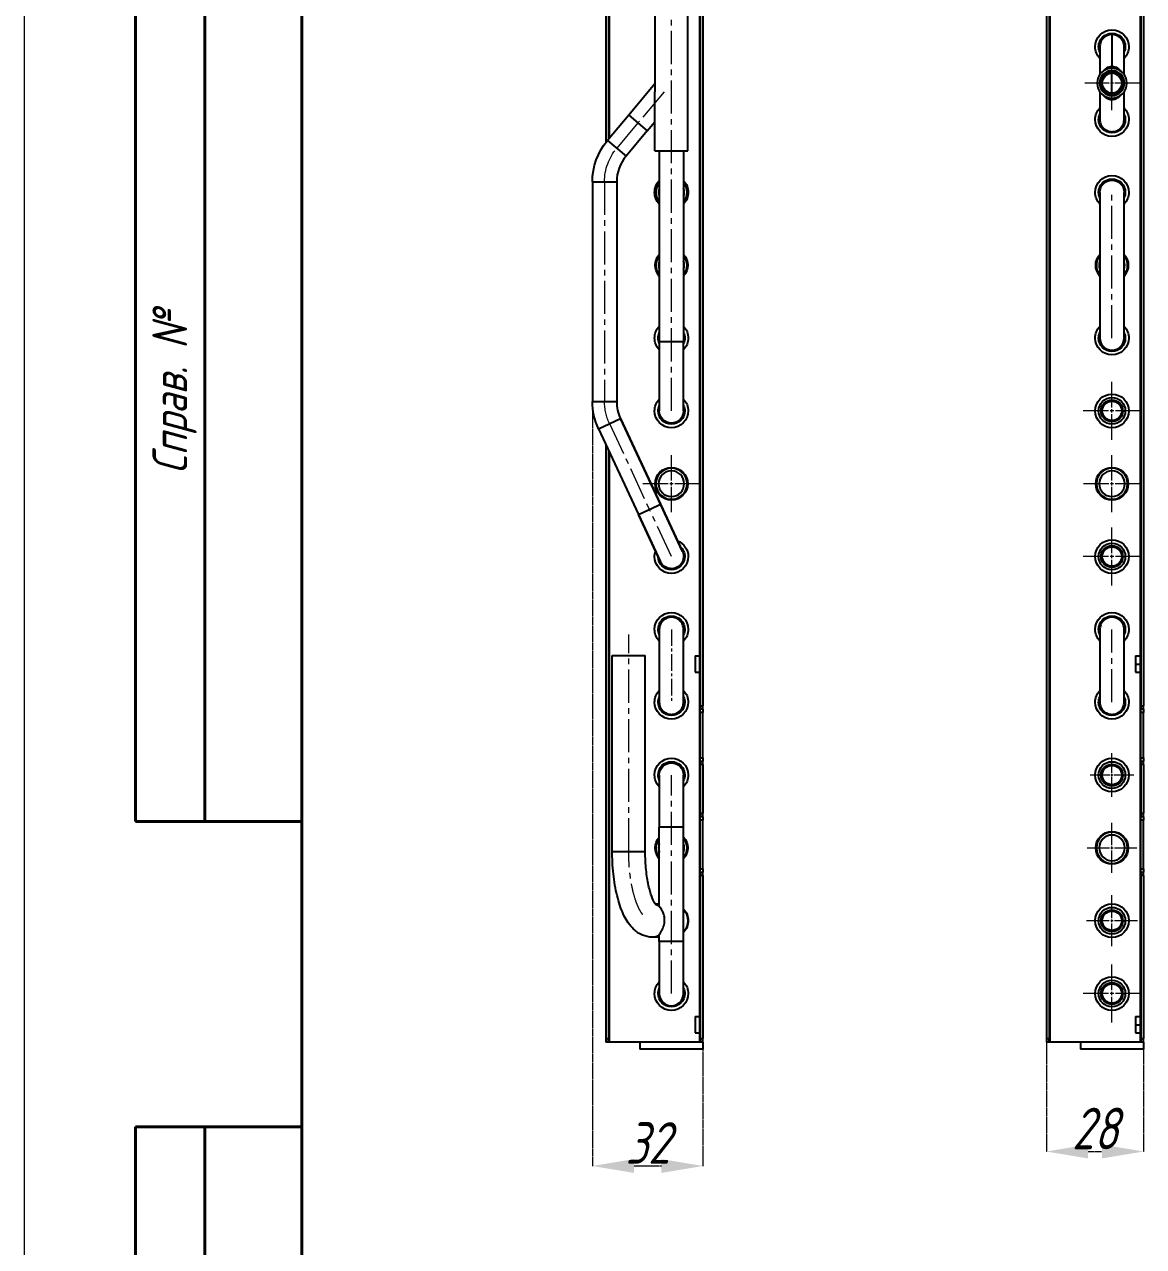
# Model space of a CAD drawing. Header units: millimetres. Extents: x 937859 to 970574, y 987894 to 996517.
# Drawn here: x 964255.2 to 964577.9, y 993075.2 to 993427.5 of the extents above; entities that cross this region are included whole.
import ezdxf

# ---------------------------------------------------------------- set-up
doc = ezdxf.new("R2010")
doc.units = ezdxf.units.MM
doc.header["$LTSCALE"] = 0.5
doc.linetypes.add('CENTER', pattern=[0.6, 0.375, -0.075, 0.075, -0.075])
doc.linetypes.add('CENTER2', pattern=[28.575, 19.05, -3.175, 3.175, -3.175])
doc.layers.add('DIMENSION', color=1, linetype='Continuous')
doc.layers.add('MD_Visible', color=7, linetype='Continuous', lineweight=25)
doc.layers.add('MD_Visible Narrow', color=7, linetype='Continuous', lineweight=25)
doc.styles.add('SSBKN010703MD', font='GOST_A.TTF', dxfattribs={"width": 0.955, "oblique": 15, "height": 12})
doc.styles.get("Standard").update_dxf_attribs({"font": 'GOST_A.TTF', "oblique": 15})
doc.dimstyles.new('SSBKN010703MD', dxfattribs={"dimtxt": 12, "dimasz": 12, "dimexe": 0.1, "dimexo": 0, "dimtad": 1, "dimtxsty": 'SSBKN010703MD', "dimcen": 2.5, "dimadec": 0, "dimazin": 0, "dimtfac": 1, "dimtmove": 0, "dimatfit": 3, "dimfxl": 1, "dimlwd": 9, "dimlwe": 9, "dimarcsym": 0})

# ---------------------------------------------------------------- blocks, each defined once
blk = doc.blocks.new('*U287')
at = {"color": 0, "linetype": 'CENTER2', "lineweight": 5, "transparency": 16777216}
for p, q in [((0, 0.86), (0, 7.8)), ((-7.8, 0), (-0.86, 0)), ((0.86, 0), (7.8, 0)), ((0, -7.8), (0, -0.86))]:
    blk.add_line(p, q, dxfattribs=at)
at = {"color": 0, "linetype": 'Continuous', "lineweight": 5, "transparency": 16777216}
for p, q in [((-0.43, 0), (0.43, 0)), ((0, -0.43), (0, 0.43))]:
    blk.add_line(p, q, dxfattribs=at)
blk = doc.blocks.new('*U288')
at = {"color": 0, "linetype": 'CENTER2', "lineweight": 5, "transparency": 16777216}
for p, q in [((0, 0.97), (0, 8.35)), ((-8.35, 0), (-0.97, 0)), ((0.97, 0), (8.35, 0)), ((0, -8.35), (0, -0.97))]:
    blk.add_line(p, q, dxfattribs=at)
at = {"color": 0, "linetype": 'Continuous', "lineweight": 5, "transparency": 16777216}
for p, q in [((-0.485, 0), (0.485, 0)), ((0, -0.485), (0, 0.485))]:
    blk.add_line(p, q, dxfattribs=at)
blk = doc.blocks.new('*U289')
at = {"color": 0, "linetype": 'CENTER2', "lineweight": 5, "transparency": 16777216}
for p, q in [((0, 0.94), (0, 8.2)), ((-8.2, 0), (-0.94, 0)), ((0.94, 0), (8.2, 0)), ((0, -8.2), (0, -0.94))]:
    blk.add_line(p, q, dxfattribs=at)
at = {"color": 0, "linetype": 'Continuous', "lineweight": 5, "transparency": 16777216}
for p, q in [((-0.47, 0), (0.47, 0)), ((0, -0.47), (0, 0.47))]:
    blk.add_line(p, q, dxfattribs=at)
blk = doc.blocks.new('*U290')
at = {"color": 0, "linetype": 'CENTER2', "lineweight": 5, "transparency": 16777216}
for p, q in [((0, 0.97), (0, 8.35)), ((-8.35, 0), (-0.97, 0)), ((0.97, 0), (8.35, 0)), ((0, -8.35), (0, -0.97))]:
    blk.add_line(p, q, dxfattribs=at)
at = {"color": 0, "linetype": 'Continuous', "lineweight": 5, "transparency": 16777216}
for p, q in [((-0.485, 0), (0.485, 0)), ((0, -0.485), (0, 0.485))]:
    blk.add_line(p, q, dxfattribs=at)
blk = doc.blocks.new('*U291')
at = {"color": 0, "linetype": 'CENTER2', "lineweight": 5, "transparency": 16777216}
for p, q in [((0, 0.558), (0, 6.29)), ((-6.29, 0), (-0.558, 0)), ((0.558, 0), (6.29, 0)), ((0, -6.29), (0, -0.558))]:
    blk.add_line(p, q, dxfattribs=at)
at = {"color": 0, "linetype": 'Continuous', "lineweight": 5, "transparency": 16777216}
for p, q in [((-0.279, 0), (0.279, 0)), ((0, -0.279), (0, 0.279))]:
    blk.add_line(p, q, dxfattribs=at)
blk = doc.blocks.new('*U292')
at = {"color": 0, "linetype": 'CENTER2', "lineweight": 5, "transparency": 16777216}
for p, q in [((0, 0.74), (0, 7.2)), ((-7.2, 0), (-0.74, 0)), ((0.74, 0), (7.2, 0)), ((0, -7.2), (0, -0.74))]:
    blk.add_line(p, q, dxfattribs=at)
at = {"color": 0, "linetype": 'Continuous', "lineweight": 5, "transparency": 16777216}
for p, q in [((-0.37, 0), (0.37, 0)), ((0, -0.37), (0, 0.37))]:
    blk.add_line(p, q, dxfattribs=at)
blk = doc.blocks.new('*U293')
at = {"color": 0, "linetype": 'CENTER2', "lineweight": 5, "transparency": 16777216}
for p, q in [((0, 0.77), (0, 7.35)), ((-7.35, 0), (-0.77, 0)), ((0.77, 0), (7.35, 0)), ((0, -7.35), (0, -0.77))]:
    blk.add_line(p, q, dxfattribs=at)
at = {"color": 0, "linetype": 'Continuous', "lineweight": 5, "transparency": 16777216}
for p, q in [((-0.38, 0), (0.38, 0)), ((0, -0.38), (0, 0.38))]:
    blk.add_line(p, q, dxfattribs=at)
blk = doc.blocks.new('*U294')
at = {"color": 0, "linetype": 'CENTER2', "lineweight": 5, "transparency": 16777216}
for p, q in [((0, 0.97), (0, 8.35)), ((-8.35, 0), (-0.97, 0)), ((0.97, 0), (8.35, 0)), ((0, -8.35), (0, -0.97))]:
    blk.add_line(p, q, dxfattribs=at)
at = {"color": 0, "linetype": 'Continuous', "lineweight": 5, "transparency": 16777216}
for p, q in [((-0.485, 0), (0.485, 0)), ((0, -0.485), (0, 0.485))]:
    blk.add_line(p, q, dxfattribs=at)
blk = doc.blocks.new('*U307')
at = {"color": 0, "linetype": 'CENTER2', "lineweight": 5, "transparency": 16777216}
for p, q in [((0, 0.94), (0, 8.2)), ((-8.2, 0), (-0.94, 0)), ((0.94, 0), (8.2, 0)), ((0, -8.2), (0, -0.94))]:
    blk.add_line(p, q, dxfattribs=at)
at = {"color": 0, "linetype": 'Continuous', "lineweight": 5, "transparency": 16777216}
for p, q in [((-0.47, 0), (0.47, 0)), ((0, -0.47), (0, 0.47))]:
    blk.add_line(p, q, dxfattribs=at)
blk = doc.blocks.new('*D311')
at = {"color": 0, "linetype": 'CENTER', "lineweight": 9, "ltscale": 0.5, "transparency": 16777216}
for p, q in [((964549.86, 993134.11), (964549.86, 993102.47)), ((964577.86, 993134.11), (964577.86, 993102.47)), ((964561.86, 993102.57), (964565.86, 993102.57))]:
    blk.add_line(p, q, dxfattribs=at)
at = {"color": 0, "linetype": 'CENTER', "lineweight": 5, "ltscale": 0.5, "transparency": 16777216}
for points in [[(964561.86, 993104.57), (964561.86, 993100.57), (964549.86, 993102.57)], [(964565.86, 993104.57), (964565.86, 993100.57), (964577.86, 993102.57)]]:
    blk.add_solid(points, dxfattribs=at)
at = {"layer": 'Defpoints', "color": 0, "linetype": 'CENTER', "lineweight": 5, "ltscale": 0.5, "transparency": 16777216}
for p in [(964549.86, 993134.11), (964577.86, 993134.11), (964577.86, 993102.57)]:
    blk.add_point(p, dxfattribs=at)
at = {"color": 0, "linetype": 'CENTER', "lineweight": 5, "ltscale": 0.5, "transparency": 16777216, "insert": (964563.86, 993109.2), "char_height": 12, "attachment_point": 5, "style": 'SSBKN010703MD'}
blk.add_mtext('28', dxfattribs=at)
blk = doc.blocks.new('*D312')
at = {"color": 0, "linetype": 'CENTER', "lineweight": 9, "ltscale": 0.5, "transparency": 16777216}
for p, q in [((964418.95, 993350.48), (964418.95, 993098.29)), ((964450.84, 993348.65), (964450.84, 993098.29)), ((964430.95, 993098.39), (964438.84, 993098.39))]:
    blk.add_line(p, q, dxfattribs=at)
at = {"color": 0, "linetype": 'CENTER', "lineweight": 5, "ltscale": 0.5, "transparency": 16777216}
for points in [[(964430.95, 993100.39), (964430.95, 993096.39), (964418.95, 993098.39)], [(964438.84, 993100.39), (964438.84, 993096.39), (964450.84, 993098.39)]]:
    blk.add_solid(points, dxfattribs=at)
at = {"layer": 'Defpoints', "color": 0, "linetype": 'CENTER', "lineweight": 5, "ltscale": 0.5, "transparency": 16777216}
for p in [(964418.95, 993350.48), (964450.84, 993348.65), (964450.84, 993098.39)]:
    blk.add_point(p, dxfattribs=at)
at = {"color": 0, "linetype": 'CENTER', "lineweight": 5, "ltscale": 0.5, "transparency": 16777216, "insert": (964434.89, 993105.02), "char_height": 12, "attachment_point": 5, "style": 'SSBKN010703MD'}
blk.add_mtext('32', dxfattribs=at)

msp = doc.modelspace()

# ---------------------------------------------------------------- linework, layer by layer
at = {"lineweight": 9}
msp.add_line((964255.208, 992509.727), (964255.208, 993697.727), dxfattribs=at)
at = {"color": 0, "lineweight": 40}
for p, q in [((964287.208, 993197.727), (964287.208, 993677.727)), ((964307.208, 993197.727), (964307.208, 993677.727)), ((964335.208, 992529.727), (964335.208, 993677.727)), ((964335.208, 993197.727), (964287.208, 993197.727)), ((964287.208, 992529.727), (964287.208, 993109.727)), ((964335.208, 993109.727), (964287.208, 993109.727)), ((964307.208, 992529.727), (964307.208, 993109.727))]:
    msp.add_line(p, q, dxfattribs=at)
at = {"lineweight": 40}
msp.add_line((964335.208, 992529.727), (964335.208, 993677.727), dxfattribs=at)
at = {"linetype": 'CENTER2', "lineweight": 5, "ltscale": 0.5}
msp.add_line((964441.736, 993253.111), (964441.736, 993232.111), dxfattribs=at)
at = {"layer": 'MD_Visible', "extrusion": (0, 1, 0)}
for p, q in [((964422.836, 993530.111), (964422.836, 993393.511)), ((964423.636, 993530.111), (964423.636, 993394.485)), ((964450.036, 993530.111), (964450.036, 993231.111)), ((964450.836, 993530.111), (964450.836, 993231.111)), ((964549.856, 993530.111), (964549.856, 993135.111)), ((964550.656, 993530.111), (964550.656, 993135.111)), ((964577.056, 993530.111), (964577.056, 993231.111)), ((964577.856, 993530.111), (964577.856, 993231.111)), ((964436.976, 993448.492), (964436.976, 993408.111)), ((964446.496, 993408.111), (964446.496, 993448.492)), ((964565.256, 993421.11), (964565.256, 993413.109)), ((964572.256, 993413.109), (964572.256, 993421.11)), ((964436.976, 993410.383), (964429.413, 993401.37)), ((964436.976, 993410.383), (964429.413, 993401.37)), ((964436.976, 993391.111), (964436.976, 993408.111)), ((964446.496, 993391.111), (964446.496, 993408.111)), ((964565.256, 993408.113), (964565.256, 993400.112)), ((964572.256, 993400.112), (964572.256, 993408.113)), ((964429.413, 993401.37), (964423.281, 993394.061)), ((964429.413, 993401.37), (964423.281, 993394.061)), ((964434.775, 993396.87), (964428.643, 993389.562)), ((964434.775, 993396.87), (964428.643, 993389.562)), ((964434.775, 993396.87), (964436.976, 993399.493)), ((964434.775, 993396.87), (964436.976, 993399.493)), ((964436.976, 993391.111), (964446.496, 993391.111)), ((964438.236, 993391.111), (964438.236, 993336.111)), ((964445.236, 993391.111), (964445.236, 993336.111)), ((964418.952, 993382.17), (964418.952, 993318.79)), ((964425.952, 993382.17), (964425.952, 993318.79)), ((964565.256, 993379.111), (964565.256, 993337.111)), ((964572.256, 993337.111), (964572.256, 993379.111)), ((964438.236, 993336.111), (964438.236, 993316.111)), ((964445.236, 993316.111), (964445.236, 993336.111)), ((964427.03, 993313.93), (964438.569, 993289.184)), ((964420.686, 993310.972), (964432.225, 993286.226)), ((964422.836, 993306.36), (964422.836, 993135.111)), ((964423.636, 993304.645), (964423.636, 993135.111)), ((964444.908, 993275.59), (964438.569, 993289.184)), ((964432.225, 993286.226), (964438.564, 993272.632)), ((964438.236, 993253.11), (964438.236, 993232.112)), ((964445.236, 993232.112), (964445.236, 993253.11)), ((964565.256, 993253.11), (964565.256, 993232.112)), ((964572.256, 993232.112), (964572.256, 993253.11)), ((964424.663, 993245.611), (964434.183, 993245.611)), ((964424.663, 993189.111), (964424.663, 993245.611)), ((964434.183, 993189.111), (964434.183, 993245.611)), ((964448.536, 993245.461), (964448.536, 993243.111)), ((964448.536, 993245.461), (964449.836, 993245.461)), ((964575.556, 993245.461), (964575.556, 993243.111)), ((964575.556, 993245.461), (964576.856, 993245.461)), ((964448.536, 993243.111), (964448.536, 993240.761)), ((964575.556, 993243.111), (964575.556, 993240.761)), ((964448.536, 993240.761), (964449.836, 993240.761)), ((964575.556, 993240.761), (964576.856, 993240.761)), ((964450.036, 993231.111), (964450.036, 993230.111)), ((964450.836, 993230.111), (964450.836, 993231.111)), ((964577.056, 993231.111), (964577.056, 993230.111)), ((964577.856, 993230.111), (964577.856, 993231.111)), ((964450.036, 993229.111), (964450.036, 993230.111)), ((964450.836, 993230.111), (964450.036, 993230.111)), ((964450.036, 993216.111), (964450.036, 993229.111)), ((964450.836, 993230.111), (964450.836, 993229.111)), ((964450.836, 993216.111), (964450.836, 993229.111)), ((964577.056, 993229.111), (964577.056, 993230.111)), ((964577.856, 993230.111), (964577.056, 993230.111)), ((964577.056, 993216.111), (964577.056, 993229.111)), ((964577.856, 993230.111), (964577.856, 993229.111)), ((964577.856, 993216.111), (964577.856, 993229.111)), ((964450.036, 993215.111), (964450.036, 993216.111)), ((964450.036, 993215.111), (964450.036, 993214.111)), ((964450.036, 993215.111), (964450.836, 993215.111)), ((964450.036, 993214.111), (964450.036, 993200.111)), ((964450.836, 993216.111), (964450.836, 993215.111)), ((964450.836, 993214.111), (964450.836, 993215.111)), ((964450.836, 993214.111), (964450.836, 993200.111)), ((964577.056, 993215.111), (964577.056, 993216.111)), ((964577.056, 993215.111), (964577.056, 993214.111)), ((964577.056, 993215.111), (964577.856, 993215.111)), ((964577.056, 993214.111), (964577.056, 993200.111)), ((964577.856, 993216.111), (964577.856, 993215.111)), ((964577.856, 993214.111), (964577.856, 993215.111)), ((964577.856, 993214.111), (964577.856, 993200.111)), ((964438.236, 993211.111), (964438.236, 993196.111)), ((964445.236, 993196.111), (964445.236, 993211.111)), ((964450.036, 993200.111), (964450.036, 993199.111)), ((964450.036, 993198.111), (964450.036, 993199.111)), ((964450.836, 993199.111), (964450.036, 993199.111)), ((964450.836, 993199.111), (964450.836, 993200.111)), ((964450.836, 993199.111), (964450.836, 993198.111)), ((964577.056, 993200.111), (964577.056, 993199.111)), ((964577.056, 993198.111), (964577.056, 993199.111)), ((964577.856, 993199.111), (964577.056, 993199.111)), ((964577.856, 993199.111), (964577.856, 993200.111)), ((964577.856, 993199.111), (964577.856, 993198.111)), ((964438.236, 993173.281), (964438.236, 993196.111)), ((964445.236, 993163.111), (964445.236, 993196.111)), ((964450.036, 993184.111), (964450.036, 993198.111)), ((964450.836, 993184.111), (964450.836, 993198.111)), ((964577.056, 993184.111), (964577.056, 993198.111)), ((964577.856, 993184.111), (964577.856, 993198.111)), ((964450.036, 993183.111), (964450.036, 993184.111)), ((964450.036, 993183.111), (964450.036, 993182.111)), ((964450.036, 993183.111), (964450.836, 993183.111)), ((964450.036, 993182.111), (964450.036, 993135.111)), ((964450.836, 993184.111), (964450.836, 993183.111)), ((964450.836, 993182.111), (964450.836, 993183.111)), ((964450.836, 993182.111), (964450.836, 993135.111)), ((964577.056, 993183.111), (964577.056, 993184.111)), ((964577.056, 993183.111), (964577.056, 993182.111)), ((964577.056, 993183.111), (964577.856, 993183.111)), ((964577.056, 993182.111), (964577.056, 993135.111)), ((964577.856, 993184.111), (964577.856, 993183.111)), ((964577.856, 993182.111), (964577.856, 993183.111)), ((964577.856, 993182.111), (964577.856, 993135.111)), ((964438.236, 993173.871), (964437.16, 993173.871)), ((964438.236, 993164.351), (964436.264, 993164.351)), ((964438.236, 993163.111), (964438.236, 993164.959)), ((964438.236, 993163.111), (964438.236, 993148.111)), ((964445.236, 993148.111), (964445.236, 993163.111)), ((964448.536, 993141.461), (964448.536, 993139.111)), ((964448.536, 993141.461), (964449.836, 993141.461)), ((964448.536, 993139.111), (964448.536, 993136.761)), ((964575.556, 993141.461), (964575.556, 993139.111)), ((964575.556, 993141.461), (964576.856, 993141.461)), ((964575.556, 993139.111), (964575.556, 993136.761)), ((964448.536, 993136.761), (964449.836, 993136.761)), ((964575.556, 993136.761), (964576.856, 993136.761)), ((964422.836, 993135.111), (964422.836, 993134.111)), ((964423.636, 993134.111), (964422.836, 993134.111)), ((964423.636, 993134.111), (964423.636, 993135.111)), ((964423.836, 993134.111), (964423.636, 993134.111)), ((964449.836, 993134.111), (964423.836, 993134.111)), ((964432.636, 993134.111), (964432.636, 993132.111)), ((964450.836, 993132.111), (964432.636, 993132.111)), ((964450.036, 993134.111), (964449.836, 993134.111)), ((964450.036, 993135.111), (964450.036, 993134.111)), ((964450.836, 993134.111), (964450.036, 993134.111)), ((964450.836, 993134.111), (964450.836, 993135.111)), ((964450.836, 993134.111), (964450.836, 993132.111)), ((964549.856, 993135.111), (964549.856, 993134.111)), ((964550.656, 993134.111), (964549.856, 993134.111)), ((964550.656, 993134.111), (964550.656, 993135.111)), ((964550.856, 993134.111), (964550.656, 993134.111)), ((964576.856, 993134.111), (964550.856, 993134.111)), ((964559.656, 993134.111), (964559.656, 993132.111)), ((964577.856, 993132.111), (964559.656, 993132.111)), ((964577.056, 993134.111), (964576.856, 993134.111)), ((964577.056, 993135.111), (964577.056, 993134.111)), ((964577.856, 993134.111), (964577.056, 993134.111)), ((964577.856, 993134.111), (964577.856, 993135.111)), ((964577.856, 993134.111), (964577.856, 993132.111))]:
    msp.add_line(p, q, dxfattribs=at)
at = {"layer": 'MD_Visible', "linetype": 'CENTER2', "lineweight": 5, "extrusion": (0, 1, 0)}
for p, q in [((964441.736, 993316.111), (964441.736, 993505.111)), ((964439.657, 993408.133), (964432.094, 993399.12)), ((964432.094, 993399.12), (964425.962, 993391.812)), ((964422.452, 993382.17), (964422.452, 993318.79)), ((964568.756, 993337.111), (964568.756, 993379.111)), ((964429.423, 993189.111), (964429.423, 993251.66)), ((964441.736, 993148.111), (964441.736, 993211.111))]:
    msp.add_line(p, q, dxfattribs=at)
at = {"layer": 'MD_Visible', "linetype": 'CENTER2', "lineweight": 0, "extrusion": (0, 1, 0)}
msp.add_line((964568.756, 993232.112), (964568.756, 993253.11), dxfattribs=at)
at = {"layer": 'MD_Visible', "extrusion": (-2.27384e-16, 5.38727e-42, -1)}
for radius in [4.3, 3.6]:
    msp.add_circle((-964568.756, 993410.611), radius, dxfattribs=at)
for centre, radius, start, end in [((-964568.756, 993421.111), 4.85, 0, 180), ((-964568.756, 993421.111), 3.846, 0, 180), ((-964568.756, 993421.111), 4.85, 316.19083, 0), ((-964568.756, 993421.111), 3.846, 335.51338, 0), ((-964568.756, 993421.111), 3.846, 180, 204.48662), ((-964568.756, 993421.111), 4.85, 180, 223.80917), ((-964568.756, 993400.111), 4.85, 0, 43.80917), ((-964568.756, 993400.111), 4.85, 136.19083, 180), ((-964568.756, 993400.111), 4.85, 180, 0), ((-964568.756, 993400.111), 3.846, 0, 24.48662), ((-964568.756, 993400.111), 3.846, 180, 0), ((-964568.756, 993400.111), 3.846, 155.51338, 180), ((-964568.756, 993379.111), 4.85, 0, 180), ((-964568.756, 993379.111), 3.846, 0, 180), ((-964568.756, 993379.111), 4.85, 316.19083, 0), ((-964568.756, 993379.111), 3.846, 335.51338, 0), ((-964568.756, 993379.111), 3.846, 180, 204.48662), ((-964568.756, 993379.111), 4.85, 180, 223.80917), ((-964568.756, 993337.111), 4.85, 0, 43.80917), ((-964568.756, 993337.111), 4.85, 136.19083, 180), ((-964568.756, 993337.111), 4.85, 180, 0), ((-964568.756, 993337.111), 3.846, 0, 24.48662), ((-964568.756, 993337.111), 3.846, 180, 0), ((-964568.756, 993337.111), 3.846, 155.51338, 180), ((-964568.756, 993316.111), 4.85, 0, 180), ((-964568.756, 993316.111), 3.846, 0, 180), ((-964568.756, 993316.111), 3.14, 0, 180), ((-964568.756, 993316.111), 2.79, 0, 180), ((-964568.756, 993316.111), 4.85, 180, 0), ((-964568.756, 993316.111), 3.846, 180, 0), ((-964568.756, 993316.111), 3.14, 180, 0), ((-964568.756, 993316.111), 2.79, 180, 0), ((-964568.756, 993274.111), 4.85, 0, 180), ((-964568.756, 993274.111), 3.846, 0, 180), ((-964568.756, 993274.111), 3.14, 0, 180), ((-964568.756, 993274.111), 2.79, 0, 180), ((-964568.756, 993274.111), 4.85, 180, 0), ((-964568.756, 993274.111), 3.846, 180, 0), ((-964568.756, 993274.111), 3.14, 180, 0), ((-964568.756, 993274.111), 2.79, 180, 0), ((-964568.756, 993253.111), 4.85, 0, 180), ((-964568.756, 993253.111), 3.846, 0, 180), ((-964568.756, 993253.111), 4.85, 316.19083, 0), ((-964568.756, 993253.111), 3.846, 335.51338, 0), ((-964568.756, 993253.111), 3.846, 180, 204.48662), ((-964568.756, 993253.111), 4.85, 180, 223.80917), ((-964568.756, 993232.111), 4.85, 0, 43.80917), ((-964568.756, 993232.111), 4.85, 136.19083, 180), ((-964568.756, 993232.111), 4.85, 180, 0), ((-964568.756, 993232.111), 3.846, 0, 24.48662), ((-964568.756, 993232.111), 3.846, 180, 0), ((-964568.756, 993232.111), 3.846, 155.51338, 180), ((-964568.756, 993211.111), 4.85, 0, 180), ((-964568.756, 993211.111), 3.846, 0, 180), ((-964568.756, 993211.111), 3.14, 0, 180), ((-964568.756, 993211.111), 2.79, 0, 180), ((-964568.756, 993211.111), 4.85, 180, 0), ((-964568.756, 993211.111), 3.846, 180, 0), ((-964568.756, 993211.111), 3.14, 180, 0), ((-964568.756, 993211.111), 2.79, 180, 0), ((-964568.756, 993169.111), 4.85, 0, 180), ((-964568.756, 993169.111), 3.846, 0, 180), ((-964568.756, 993169.111), 3.14, 0, 180), ((-964568.756, 993169.111), 2.79, 0, 180), ((-964568.756, 993169.111), 4.85, 180, 0), ((-964568.756, 993169.111), 3.846, 180, 0), ((-964568.756, 993169.111), 3.14, 180, 0), ((-964568.756, 993169.111), 2.79, 180, 0), ((-964568.756, 993148.111), 4.85, 0, 180), ((-964568.756, 993148.111), 3.846, 0, 180), ((-964568.756, 993148.111), 3.14, 0, 180), ((-964568.756, 993148.111), 2.79, 0, 180), ((-964568.756, 993148.111), 4.85, 180, 0), ((-964568.756, 993148.111), 3.846, 180, 0), ((-964568.756, 993148.111), 3.14, 180, 0), ((-964568.756, 993148.111), 2.79, 180, 0)]:
    msp.add_arc(centre, radius, start, end, dxfattribs=at)
at = {"layer": 'MD_Visible', "extrusion": (-2.27384e-16, 0, -1)}
for start, end in [(312.06166, 47.93906), (132.06166, 227.93906)]:
    msp.add_arc((-964568.756, 993410.611), 2.8, start, end, dxfattribs=at)
at = {"layer": 'MD_Visible'}
for centre, radius, start, end in [((964568.756, 993410.611), 2.8, 132.05894, 132.06094), ((964568.756, 993410.611), 2.8, 312.05894, 312.06094), ((964437.452, 993382.17), 11.5, 140, 180), ((964437.452, 993382.17), 11.5, 140, 180), ((964441.736, 993379.111), 4.5, 141.05756, 218.94244), ((964441.736, 993379.111), 3.7, 161.07536, 198.92464), ((964441.736, 993379.111), 4.5, 321.05756, 38.94244), ((964441.736, 993379.111), 3.7, 341.07536, 18.92464), ((964441.736, 993358.111), 4.5, 141.05756, 218.94244), ((964441.736, 993358.111), 3.7, 161.07536, 198.92464), ((964441.736, 993358.111), 4.5, 321.05756, 38.94244), ((964441.736, 993358.111), 3.7, 341.07536, 18.92464), ((964568.756, 993358.111), 4.5, 141.05756, 218.94244), ((964568.756, 993358.111), 3.7, 161.07536, 198.92464), ((964568.756, 993358.111), 4.5, 321.05756, 38.94244), ((964568.756, 993358.111), 3.7, 341.07536, 18.92464), ((964568.756, 993337.111), 3.5, 180, 0), ((964437.452, 993318.79), 11.5, 180, 205), ((964441.736, 993295.111), 4.5, 90, 270), ((964441.736, 993295.111), 3.7, 90, 270), ((964441.736, 993295.111), 4.5, 270, 90), ((964441.736, 993295.111), 3.7, 270, 90), ((964568.756, 993295.111), 4.5, 90, 270), ((964568.756, 993295.111), 3.7, 90, 270), ((964568.756, 993295.111), 4.5, 270, 90), ((964568.756, 993295.111), 3.7, 270, 90), ((964441.736, 993190.111), 4.5, 141.05756, 218.94244), ((964441.736, 993190.111), 4.5, 321.05756, 38.94244), ((964568.756, 993190.111), 4.5, 90, 270), ((964568.756, 993190.111), 3.7, 90, 270), ((964568.756, 993190.111), 4.5, 270, 90), ((964568.756, 993190.111), 3.7, 270, 90), ((964441.736, 993190.111), 3.7, 161.07536, 198.92464), ((964441.736, 993190.111), 3.7, 341.07536, 18.92464), ((964441.736, 993148.111), 3.5, 180, 0)]:
    msp.add_arc(centre, radius, start, end, dxfattribs=at)
at = {"layer": 'MD_Visible', "extrusion": (-2.39831e-16, 5.38793e-42, -1)}
msp.add_arc((-964437.452, 993382.17), 18.5, 0, 40, dxfattribs=at)
msp.add_arc((-964437.452, 993382.17), 18.5, 0, 40, dxfattribs=at)
at = {"layer": 'MD_Visible', "linetype": 'CENTER2', "lineweight": 5, "extrusion": (-2.39831e-16, 5.38793e-42, -1)}
msp.add_arc((-964437.452, 993382.17), 15, 0, 40, dxfattribs=at)
at = {"layer": 'MD_Visible', "extrusion": (-2.39831e-16, 5.38682e-42, -1)}
for centre, radius, start, end in [((-964441.736, 993379.111), 4.85, 0, 43.80912), ((-964441.736, 993379.111), 4.85, 136.19088, 180), ((-964441.736, 993379.111), 4.85, 316.19088, 0), ((-964441.736, 993379.111), 4.85, 180, 223.80912), ((-964441.736, 993337.111), 4.85, 0, 43.80917), ((-964441.736, 993337.111), 4.85, 136.19083, 180), ((-964441.736, 993337.111), 4.85, 316.19083, 0), ((-964441.736, 993337.111), 3.846, 0, 24.48662), ((-964441.736, 993337.111), 3.846, 335.51338, 0), ((-964441.736, 993337.111), 3.846, 155.51338, 180), ((-964441.736, 993337.111), 3.846, 180, 204.48662), ((-964441.736, 993337.111), 4.85, 180, 223.80917), ((-964441.736, 993316.111), 4.85, 0, 43.80917), ((-964441.736, 993316.111), 4.85, 136.19083, 180), ((-964441.736, 993316.111), 4.85, 180, 0), ((-964441.736, 993316.111), 3.846, 0, 24.48662), ((-964441.736, 993316.111), 3.846, 180, 0), ((-964441.736, 993316.111), 3.846, 155.51338, 180), ((-964441.736, 993274.111), 4.85, 111.19083, 180), ((-964441.736, 993274.111), 3.846, 130.51338, 180), ((-964441.736, 993274.111), 4.85, 0, 18.80917), ((-964441.736, 993274.111), 4.85, 180, 0), ((-964441.736, 993274.111), 3.846, 180, 359.48662), ((-964441.736, 993253.111), 4.85, 0, 180), ((-964441.736, 993253.111), 3.846, 0, 180), ((-964441.736, 993253.111), 4.85, 316.19083, 0), ((-964441.736, 993253.111), 3.846, 335.51338, 0), ((-964441.736, 993253.111), 3.846, 180, 204.48662), ((-964441.736, 993253.111), 4.85, 180, 223.80917), ((-964441.736, 993232.111), 4.85, 0, 43.80917), ((-964441.736, 993232.111), 4.85, 136.19083, 180), ((-964441.736, 993232.111), 4.85, 180, 0), ((-964441.736, 993232.111), 3.846, 0, 24.48662), ((-964441.736, 993232.111), 3.846, 180, 0), ((-964441.736, 993232.111), 3.846, 155.51338, 180), ((-964441.736, 993211.111), 4.85, 0, 180), ((-964441.736, 993211.111), 3.846, 0, 180), ((-964441.736, 993211.111), 4.85, 316.19083, 0), ((-964441.736, 993211.111), 3.846, 335.51338, 0), ((-964441.736, 993211.111), 3.846, 180, 204.48662), ((-964441.736, 993211.111), 4.85, 180, 223.80917), ((-964441.736, 993169.111), 4.85, 136.19083, 180), ((-964441.736, 993169.111), 4.85, 180, 223.80917), ((-964441.736, 993148.111), 4.85, 0, 43.80917), ((-964441.736, 993148.111), 3.846, 0, 24.48662), ((-964441.736, 993148.111), 4.85, 136.19083, 180), ((-964441.736, 993148.111), 3.846, 155.51338, 180), ((-964441.736, 993148.111), 4.85, 180, 0), ((-964441.736, 993148.111), 3.846, 180, 0)]:
    msp.add_arc(centre, radius, start, end, dxfattribs=at)
at = {"layer": 'MD_Visible', "extrusion": (-2.27384e-16, -5.36674e-37, -1)}
msp.add_arc((-964568.756, 993379.111), 3.5, 0, 180, dxfattribs=at)
at = {"layer": 'MD_Visible', "extrusion": (-2.39831e-16, 6.48856e-42, -1)}
msp.add_arc((-964437.452, 993318.79), 18.5, 335, 0, dxfattribs=at)
at = {"layer": 'MD_Visible', "linetype": 'CENTER2', "lineweight": 5, "extrusion": (-2.39831e-16, 6.48856e-42, -1)}
msp.add_arc((-964437.452, 993318.79), 15, 335, 0, dxfattribs=at)
at = {"layer": 'MD_Visible', "extrusion": (-2.39831e-16, 1.07736e-41, -1)}
for start, end in [(270, 0), (180, 270)]:
    msp.add_arc((-964441.736, 993316.111), 3.5, start, end, dxfattribs=at)
at = {"layer": 'MD_Visible', "extrusion": (-2.39831e-16, 0, -1)}
for centre, radius, start, end in [((-964441.736, 993274.111), 3.5, 155, 335), ((-964441.736, 993211.111), 3.5, 0, 180), ((-964441.736, 993169.111), 4.76, 137.33207, 222.66793)]:
    msp.add_arc(centre, radius, start, end, dxfattribs=at)
at = {"layer": 'MD_Visible', "extrusion": (-2.39831e-16, 9.30614e-107, -1)}
for centre, start, end in [((-964449.836, 993245.661), 180, 270), ((-964449.836, 993240.561), 90, 180), ((-964449.836, 993141.661), 180, 270), ((-964449.836, 993136.561), 90, 180)]:
    msp.add_arc(centre, 0.2, start, end, dxfattribs=at)
at = {"layer": 'MD_Visible', "extrusion": (-2.27384e-16, 9.30692e-107, -1)}
for centre, start, end in [((-964576.856, 993245.661), 180, 270), ((-964576.856, 993240.561), 90, 180), ((-964576.856, 993141.661), 180, 270), ((-964576.856, 993136.561), 90, 180)]:
    msp.add_arc(centre, 0.2, start, end, dxfattribs=at)
at = {"layer": 'MD_Visible'}
for points, knots in [([(964568.756, 993413.46), (964568.565, 993413.46), (964568.379, 993413.438), (964568.192, 993413.395), (964567.993, 993413.349), (964567.804, 993413.281), (964567.624, 993413.194), (964567.527, 993413.148), (964567.432, 993413.095), (964567.344, 993413.04), (964567.247, 993412.979), (964567.156, 993412.915), (964567.071, 993412.85), (964567.004, 993412.797), (964566.94, 993412.743), (964566.881, 993412.69)], [0, 0, 0, 0, 0.26422192, 0.26422192, 0.26422192, 0.54647378, 0.54647378, 0.54647378, 0.69955615, 0.69955615, 0.69955615, 0.86631542, 0.86631542, 0.86631542, 0.99994064, 0.99994064, 0.99994064, 0.99994064]), ([(964570.632, 993412.69), (964570.574, 993412.742), (964570.513, 993412.794), (964570.448, 993412.844), (964570.283, 993412.973), (964570.095, 993413.094), (964569.896, 993413.191), (964569.717, 993413.278), (964569.53, 993413.346), (964569.332, 993413.393), (964569.145, 993413.437), (964568.951, 993413.46), (964568.756, 993413.46)], [0, 0, 0, 0, 0.1247467, 0.1247467, 0.1247467, 0.4437086, 0.4437086, 0.4437086, 0.7303071, 0.7303071, 0.7303071, 1, 1, 1, 1]), ([(964566.881, 993408.532), (964566.939, 993408.479), (964567, 993408.427), (964567.065, 993408.377), (964567.23, 993408.248), (964567.418, 993408.127), (964567.617, 993408.031), (964567.795, 993407.944), (964567.983, 993407.875), (964568.181, 993407.829), (964568.367, 993407.785), (964568.561, 993407.762), (964568.756, 993407.762)], [0, 0, 0, 0, 0.1247467, 0.1247467, 0.1247467, 0.4437086, 0.4437086, 0.4437086, 0.7303071, 0.7303071, 0.7303071, 1, 1, 1, 1]), ([(964568.756, 993407.762), (964568.947, 993407.762), (964569.134, 993407.783), (964569.32, 993407.826), (964569.52, 993407.872), (964569.709, 993407.941), (964569.889, 993408.027), (964569.986, 993408.074), (964570.08, 993408.126), (964570.169, 993408.182), (964570.266, 993408.242), (964570.357, 993408.306), (964570.441, 993408.372), (964570.509, 993408.424), (964570.573, 993408.478), (964570.632, 993408.532)], [0, 0, 0, 0, 0.26422192, 0.26422192, 0.26422192, 0.54647378, 0.54647378, 0.54647378, 0.69955615, 0.69955615, 0.69955615, 0.86631542, 0.86631542, 0.86631542, 0.99994064, 0.99994064, 0.99994064, 0.99994064]), ([(964436.264, 993164.351), (964435.242, 993164.351), (964434.232, 993164.584), (964432.332, 993165.41), (964431.488, 993166.037), (964429.657, 993167.819), (964428.846, 993169.075), (964427.37, 993172.019), (964426.753, 993173.76), (964425.746, 993177.567), (964425.363, 993179.63), (964424.834, 993183.95), (964424.689, 993186.205), (964424.664, 993188.683), (964424.663, 993188.897), (964424.663, 993189.111)], [3.1415927, 3.1415927, 3.1415927, 3.1415927, 3.2892332, 3.2892332, 3.4629873, 3.4629873, 3.7402218, 3.7402218, 4.0543811, 4.0543811, 4.3685403, 4.3685403, 4.6826996, 4.6826996, 4.712389, 4.712389, 4.712389, 4.712389]), ([(964437.246, 993173.755), (964437.193, 993173.823), (964437.132, 993173.909), (964436.85, 993174.344), (964436.581, 993174.849), (964435.992, 993176.266), (964435.672, 993177.234), (964435.071, 993179.594), (964434.799, 993181.024), (964434.384, 993184.186), (964434.248, 993185.931), (964434.189, 993188.169), (964434.183, 993188.64), (964434.183, 993189.111)], [3.5648015, 3.5648015, 3.5648015, 3.5648015, 3.6270098, 3.6270098, 3.8302641, 3.8302641, 4.0725551, 4.0725551, 4.3455002, 4.3455002, 4.6355313, 4.6355313, 4.712389, 4.712389, 4.712389, 4.712389])]:
    msp.add_open_spline(points, degree=3, knots=knots, dxfattribs=at)
at = {"layer": 'MD_Visible', "linetype": 'CENTER2', "lineweight": 5}
msp.add_open_spline([(964433.464, 993170.864), (964433.38, 993170.973), (964433.294, 993171.092), (964433.136, 993171.323), (964433.064, 993171.433), (964432.928, 993171.648), (964432.863, 993171.756), (964432.67, 993172.088), (964432.546, 993172.319), (964432.289, 993172.828), (964432.158, 993173.108), (964431.899, 993173.704), (964431.774, 993174.015), (964431.534, 993174.656), (964431.418, 993174.987), (964430.956, 993176.407), (964430.645, 993177.608), (964430.17, 993179.944), (964429.988, 993181.06), (964429.697, 993183.373), (964429.589, 993184.566), (964429.455, 993186.879), (964429.423, 993187.995), (964429.423, 993189.111)], degree=3, knots=[3.5648015, 3.5648015, 3.5648015, 3.5648015, 3.6062549, 3.6062549, 3.6392107, 3.6392107, 3.6721664, 3.6721664, 3.7380779, 3.7380779, 3.8096163, 3.8096163, 3.8809703, 3.8809703, 3.9523244, 3.9523244, 4.1758088, 4.1758088, 4.3604395, 4.3604395, 4.5450702, 4.5450702, 4.712389, 4.712389, 4.712389, 4.712389], dxfattribs=at)
at = {"layer": 'MD_Visible Narrow', "extrusion": (0, 1, 0)}
for p, q in [((964449.836, 993492.761), (964449.836, 993245.461)), ((964576.856, 993492.761), (964576.856, 993245.461)), ((964423.836, 993450.261), (964423.836, 993394.723)), ((964550.856, 993450.261), (964550.856, 993134.111)), ((964568.756, 993424.61), (964568.756, 993415.423)), ((964565.256, 993421.111), (964564.91, 993421.111)), ((964572.256, 993421.111), (964572.602, 993421.111)), ((964568.756, 993413.728), (964568.756, 993414.058)), ((964568.756, 993413.46), (964568.756, 993413.728)), ((964568.756, 993407.762), (964568.756, 993413.46)), ((964568.756, 993407.762), (964568.756, 993407.493)), ((964568.756, 993407.493), (964568.756, 993407.164)), ((964568.756, 993405.799), (964568.756, 993405.799)), ((964429.413, 993401.37), (964434.775, 993396.87)), ((964429.413, 993401.37), (964434.775, 993396.87)), ((964565.256, 993400.111), (964564.91, 993400.111)), ((964572.256, 993400.111), (964572.602, 993400.111)), ((964423.281, 993394.061), (964428.643, 993389.562)), ((964423.281, 993394.061), (964428.643, 993389.562)), ((964418.952, 993382.17), (964425.952, 993382.17)), ((964418.952, 993382.17), (964425.952, 993382.17)), ((964565.256, 993379.111), (964564.91, 993379.111)), ((964572.256, 993379.111), (964572.602, 993379.111)), ((964438.236, 993337.111), (964437.89, 993337.111)), ((964445.236, 993337.111), (964445.582, 993337.111)), ((964565.256, 993337.111), (964564.91, 993337.111)), ((964572.256, 993337.111), (964572.602, 993337.111)), ((964438.236, 993336.111), (964441.736, 993336.111)), ((964441.736, 993336.111), (964445.236, 993336.111)), ((964418.952, 993318.79), (964425.133, 993318.79)), ((964425.133, 993318.79), (964425.952, 993318.79)), ((964438.236, 993316.111), (964437.89, 993316.111)), ((964445.236, 993316.111), (964445.582, 993316.111)), ((964565.616, 993316.111), (964564.91, 993316.111)), ((964565.966, 993316.111), (964565.616, 993316.111)), ((964571.546, 993316.111), (964571.896, 993316.111)), ((964571.896, 993316.111), (964572.602, 993316.111)), ((964420.686, 993310.972), (964427.03, 993313.93)), ((964438.569, 993289.184), (964427.03, 993313.93)), ((964420.686, 993310.972), (964432.225, 993286.226)), ((964423.836, 993304.216), (964423.836, 993134.111)), ((964441.736, 993299.811), (964441.736, 993299.611)), ((964568.756, 993299.811), (964568.756, 993299.611)), ((964441.736, 993290.411), (964441.736, 993290.611)), ((964568.756, 993290.411), (964568.756, 993290.611)), ((964432.225, 993286.226), (964437.827, 993288.838)), ((964437.827, 993288.838), (964438.569, 993289.184)), ((964438.569, 993289.184), (964444.908, 993275.59)), ((964438.564, 993272.632), (964432.225, 993286.226)), ((964565.616, 993274.111), (964564.91, 993274.111)), ((964565.966, 993274.111), (964565.616, 993274.111)), ((964571.546, 993274.111), (964571.896, 993274.111)), ((964571.896, 993274.111), (964572.602, 993274.111)), ((964438.236, 993253.111), (964437.89, 993253.111)), ((964445.236, 993253.111), (964445.582, 993253.111)), ((964565.256, 993253.111), (964564.91, 993253.111)), ((964572.256, 993253.111), (964572.602, 993253.111)), ((964449.836, 993245.461), (964449.836, 993243.111)), ((964576.856, 993245.461), (964576.856, 993243.111)), ((964449.836, 993243.111), (964449.836, 993240.761)), ((964575.556, 993243.111), (964576.856, 993243.111)), ((964577.056, 993243.111), (964576.856, 993243.111)), ((964576.856, 993243.111), (964576.856, 993240.761)), ((964449.836, 993240.761), (964449.836, 993141.461)), ((964576.856, 993240.761), (964576.856, 993141.461)), ((964438.236, 993232.111), (964437.89, 993232.111)), ((964445.236, 993232.111), (964445.582, 993232.111)), ((964450.036, 993231.111), (964450.836, 993231.111)), ((964565.256, 993232.111), (964564.91, 993232.111)), ((964572.256, 993232.111), (964572.602, 993232.111)), ((964577.056, 993231.111), (964577.856, 993231.111)), ((964450.836, 993229.111), (964450.036, 993229.111)), ((964577.856, 993229.111), (964577.056, 993229.111)), ((964450.036, 993216.111), (964450.836, 993216.111)), ((964450.836, 993214.111), (964450.036, 993214.111)), ((964577.056, 993216.111), (964577.856, 993216.111)), ((964577.856, 993214.111), (964577.056, 993214.111)), ((964438.236, 993211.111), (964437.89, 993211.111)), ((964445.236, 993211.111), (964445.582, 993211.111)), ((964565.616, 993211.111), (964564.91, 993211.111)), ((964565.966, 993211.111), (964565.616, 993211.111)), ((964571.546, 993211.111), (964571.896, 993211.111)), ((964571.896, 993211.111), (964572.602, 993211.111)), ((964450.036, 993200.111), (964450.836, 993200.111)), ((964577.056, 993200.111), (964577.856, 993200.111)), ((964445.236, 993196.111), (964438.236, 993196.111)), ((964450.836, 993198.111), (964450.036, 993198.111)), ((964577.856, 993198.111), (964577.056, 993198.111)), ((964568.756, 993194.811), (964568.756, 993194.611)), ((964424.663, 993189.111), (964434.183, 993189.111)), ((964568.756, 993185.411), (964568.756, 993185.611)), ((964450.036, 993184.111), (964450.836, 993184.111)), ((964450.836, 993182.111), (964450.036, 993182.111)), ((964577.056, 993184.111), (964577.856, 993184.111)), ((964577.856, 993182.111), (964577.056, 993182.111)), ((964565.616, 993169.111), (964564.91, 993169.111)), ((964565.966, 993169.111), (964565.616, 993169.111)), ((964571.546, 993169.111), (964571.896, 993169.111)), ((964571.896, 993169.111), (964572.602, 993169.111)), ((964445.236, 993163.111), (964438.236, 993163.111)), ((964438.236, 993148.111), (964437.89, 993148.111)), ((964445.236, 993148.111), (964445.582, 993148.111)), ((964565.616, 993148.111), (964564.91, 993148.111)), ((964565.966, 993148.111), (964565.616, 993148.111)), ((964571.546, 993148.111), (964571.896, 993148.111)), ((964571.896, 993148.111), (964572.602, 993148.111)), ((964449.836, 993141.461), (964449.836, 993139.111)), ((964449.836, 993139.111), (964449.836, 993136.761)), ((964575.556, 993139.111), (964576.856, 993139.111)), ((964576.856, 993141.461), (964576.856, 993139.111)), ((964577.056, 993139.111), (964576.856, 993139.111)), ((964576.856, 993139.111), (964576.856, 993136.761)), ((964449.836, 993136.761), (964449.836, 993134.111)), ((964576.856, 993136.761), (964576.856, 993134.111)), ((964422.836, 993135.111), (964423.636, 993135.111)), ((964450.036, 993135.111), (964450.836, 993135.111)), ((964549.856, 993135.111), (964550.656, 993135.111)), ((964577.056, 993135.111), (964577.856, 993135.111))]:
    msp.add_line(p, q, dxfattribs=at)
at = {"layer": 'MD_Visible Narrow', "linetype": 'CENTER2', "lineweight": 5, "extrusion": (0, 1, 0)}
for p in [(964423.858, 993312.451), (964441.736, 993274.111)]:
    msp.add_line(p, (964435.397, 993287.705), dxfattribs=at)
at = {"layer": 'MD_Visible Narrow'}
for radius, start, end in [(3.447, 90, 270), (3.118, 90, 270), (3.118, 270, 90)]:
    msp.add_arc((964568.756, 993410.611), radius, start, end, dxfattribs=at)
at = {"layer": 'MD_Visible Narrow', "extrusion": (-2.27384e-16, 0, -1)}
msp.add_arc((-964568.756, 993410.611), 3.447, 90, 270, dxfattribs=at)
at = {"layer": 'MD_Visible Narrow', "extrusion": (-2.39831e-16, 5.3839e-42, -1)}
for centre, start, end in [((-964441.736, 993379.111), 318.13169, 41.86831), ((-964441.736, 993379.111), 138.13169, 221.86831), ((-964441.736, 993358.111), 318.13169, 41.86831), ((-964441.736, 993358.111), 138.13169, 221.86831), ((-964441.736, 993295.111), 270, 90), ((-964441.736, 993295.111), 90, 270), ((-964441.736, 993190.111), 318.13169, 41.86831), ((-964441.736, 993190.111), 138.13169, 221.86831)]:
    msp.add_arc(centre, 4.7, start, end, dxfattribs=at)
at = {"layer": 'MD_Visible Narrow', "extrusion": (-2.27384e-16, 5.38435e-42, -1)}
for centre, start, end in [((-964568.756, 993358.111), 318.13169, 41.86831), ((-964568.756, 993358.111), 138.13169, 221.86831), ((-964568.756, 993295.111), 270, 90), ((-964568.756, 993295.111), 90, 270), ((-964568.756, 993190.111), 270, 90), ((-964568.756, 993190.111), 90, 270)]:
    msp.add_arc(centre, 4.7, start, end, dxfattribs=at)
at = {"layer": 'MD_Visible Narrow', "extrusion": (-2.39831e-16, 4.23893e-44, -1)}
msp.add_ellipse((964436.264, 993169.111), major_axis=(0, 4.76), ratio=0.9396926, start_param=0.2210865, end_param=0.4566521, dxfattribs=at)
at = {"layer": 'MD_Visible Narrow', "extrusion": (-2.39831e-16, -3.66019e-42, -1)}
msp.add_ellipse((964436.264, 993169.111), major_axis=(0, 4.76), ratio=0.9396926, start_param=2.6849406, end_param=3.1415927, dxfattribs=at)
at = {"layer": 'MD_Visible Narrow'}
for points, knots in [([(964568.756, 993424.61), (964568.754, 993424.61), (964568.752, 993424.61), (964568.294, 993424.609), (964567.842, 993424.519), (964566.996, 993424.17), (964566.611, 993423.913), (964565.961, 993423.265), (964565.702, 993422.879), (964565.348, 993422.029), (964565.257, 993421.572), (964565.256, 993421.111)], [-0.55155936, -0.55155936, -0.55155936, -0.55155936, -0.55095884, -0.55095884, -0.41396223, -0.41396223, -0.27652288, -0.27652288, -0.1385178, -0.1385178, -0.00011308, -0.00011308, -0.00011308, -0.00011308]), ([(964572.256, 993421.111), (964572.256, 993421.347), (964572.232, 993421.584), (964572.136, 993422.051), (964572.064, 993422.28), (964571.788, 993422.916), (964571.53, 993423.292), (964570.882, 993423.927), (964570.499, 993424.179), (964569.659, 993424.522), (964569.21, 993424.61), (964568.756, 993424.61)], [-1.10264852, -1.10264852, -1.10264852, -1.10264852, -1.03161391, -1.03161391, -0.95960528, -0.95960528, -0.82383402, -0.82383402, -0.68758881, -0.68758881, -0.55155936, -0.55155936, -0.55155936, -0.55155936]), ([(964572.256, 993421.111), (964572.256, 993421.347), (964572.232, 993421.584), (964572.136, 993422.051), (964572.064, 993422.28), (964571.788, 993422.916), (964571.53, 993423.292), (964570.882, 993423.927), (964570.499, 993424.179), (964569.659, 993424.522), (964569.21, 993424.61), (964568.756, 993424.61)], [-1.10264852, -1.10264852, -1.10264852, -1.10264852, -1.03161391, -1.03161391, -0.95960528, -0.95960528, -0.82383402, -0.82383402, -0.68758881, -0.68758881, -0.55155936, -0.55155936, -0.55155936, -0.55155936]), ([(964566.304, 993414.142), (964566.4, 993414.265), (964566.504, 993414.381), (964566.613, 993414.489), (964566.709, 993414.584), (964566.809, 993414.673), (964566.914, 993414.756), (964567.02, 993414.84), (964567.132, 993414.918), (964567.246, 993414.987), (964567.476, 993415.127), (964567.719, 993415.236), (964567.975, 993415.311), (964568.234, 993415.386), (964568.495, 993415.423), (964568.756, 993415.423)], [0.58320472, 0.58320472, 0.58320472, 0.58320472, 0.64868095, 0.64868095, 0.64868095, 0.70629338, 0.70629338, 0.70629338, 0.76428382, 0.76428382, 0.76428382, 0.88153262, 0.88153262, 0.88153262, 1, 1, 1, 1]), ([(964568.756, 993415.423), (964569.026, 993415.423), (964569.297, 993415.384), (964569.553, 993415.308), (964569.809, 993415.234), (964570.049, 993415.126), (964570.278, 993414.986), (964570.303, 993414.971), (964570.328, 993414.955), (964570.353, 993414.939), (964570.551, 993414.811), (964570.738, 993414.658), (964570.909, 993414.487), (964571.016, 993414.379), (964571.119, 993414.262), (964571.215, 993414.138)], [0, 0, 0, 0, 0.11879952, 0.11879952, 0.11879952, 0.23701534, 0.23701534, 0.23701534, 0.25, 0.25, 0.25, 0.35326443, 0.35326443, 0.35326443, 0.41838836, 0.41838836, 0.41838836, 0.41838836]), ([(964571.213, 993407.081), (964571.115, 993406.957), (964571.011, 993406.839), (964570.901, 993406.731), (964570.805, 993406.636), (964570.704, 993406.547), (964570.599, 993406.465), (964570.492, 993406.382), (964570.381, 993406.305), (964570.266, 993406.236), (964570.035, 993406.097), (964569.792, 993405.991), (964569.537, 993405.916), (964569.467, 993405.895), (964569.396, 993405.877), (964569.326, 993405.862), (964569.136, 993405.82), (964568.944, 993405.799), (964568.752, 993405.799), (964568.723, 993405.799), (964568.694, 993405.799), (964568.666, 993405.8), (964568.427, 993405.808), (964568.188, 993405.846), (964567.959, 993405.913), (964567.704, 993405.988), (964567.463, 993406.096), (964567.235, 993406.235), (964567.19, 993406.262), (964567.146, 993406.29), (964567.103, 993406.32), (964566.926, 993406.44), (964566.759, 993406.58), (964566.604, 993406.734), (964566.554, 993406.784), (964566.506, 993406.836), (964566.458, 993406.89), (964566.405, 993406.95), (964566.35, 993407.016), (964566.298, 993407.083)], [0.28730789, 0.28730789, 0.28730789, 0.28730789, 0.31980086, 0.31980086, 0.31980086, 0.34811703, 0.34811703, 0.34811703, 0.37664758, 0.37664758, 0.37664758, 0.43454838, 0.43454838, 0.43454838, 0.45051715, 0.45051715, 0.45051715, 0.49359868, 0.49359868, 0.49359868, 0.5, 0.5, 0.5, 0.55347917, 0.55347917, 0.55347917, 0.61334281, 0.61334281, 0.61334281, 0.625, 0.625, 0.625, 0.67225613, 0.67225613, 0.67225613, 0.6875, 0.6875, 0.6875, 0.70473963, 0.70473963, 0.70473963, 0.70473963]), ([(964565.256, 993400.111), (964565.256, 993400.062), (964565.257, 993400.013), (964565.278, 993399.524), (964565.38, 993399.092), (964565.739, 993398.284), (964565.995, 993397.916), (964566.635, 993397.291), (964567.015, 993397.043), (964567.852, 993396.7), (964568.302, 993396.612), (964568.756, 993396.612), (964569.122, 993396.612), (964569.486, 993396.669), (964570.176, 993396.892), (964570.499, 993397.055), (964571.169, 993397.534), (964571.488, 993397.875), (964571.976, 993398.663), (964572.139, 993399.102), (964572.242, 993399.742), (964572.256, 993399.926), (964572.256, 993400.111)], [-0.5513249, -0.5513249, -0.5513249, -0.5513249, -0.5365825, -0.5365825, -0.4046012, -0.4046012, -0.2712647, -0.2712647, -0.1363617, -0.1363617, 0, 0, 0, 0.1097354, 0.1097354, 0.2176414, 0.2176414, 0.356669, 0.356669, 0.4956379, 0.4956379, 0.5511836, 0.5511836, 0.5511836, 0.5511836]), ([(964445.236, 993253.111), (964445.236, 993253.347), (964445.212, 993253.584), (964445.116, 993254.051), (964445.043, 993254.28), (964444.768, 993254.916), (964444.509, 993255.292), (964443.862, 993255.927), (964443.479, 993256.179), (964442.637, 993256.523), (964442.185, 993256.611), (964441.273, 993256.609), (964440.821, 993256.519), (964439.976, 993256.17), (964439.591, 993255.913), (964438.94, 993255.265), (964438.682, 993254.879), (964438.327, 993254.029), (964438.236, 993253.572), (964438.236, 993253.111)], [-1.1026485, -1.1026485, -1.1026485, -1.1026485, -1.0316139, -1.0316139, -0.9596053, -0.9596053, -0.823834, -0.823834, -0.6875888, -0.6875888, -0.5509588, -0.5509588, -0.4139622, -0.4139622, -0.2765229, -0.2765229, -0.1385178, -0.1385178, -0.0001131, -0.0001131, -0.0001131, -0.0001131]), ([(964572.256, 993253.111), (964572.256, 993253.347), (964572.232, 993253.584), (964572.136, 993254.051), (964572.064, 993254.28), (964571.788, 993254.916), (964571.53, 993255.292), (964570.882, 993255.927), (964570.499, 993256.179), (964569.657, 993256.523), (964569.206, 993256.611), (964568.294, 993256.609), (964567.842, 993256.519), (964566.996, 993256.17), (964566.611, 993255.913), (964565.961, 993255.265), (964565.702, 993254.879), (964565.348, 993254.029), (964565.257, 993253.572), (964565.256, 993253.111)], [-1.1026485, -1.1026485, -1.1026485, -1.1026485, -1.0316139, -1.0316139, -0.9596053, -0.9596053, -0.823834, -0.823834, -0.6875888, -0.6875888, -0.5509588, -0.5509588, -0.4139622, -0.4139622, -0.2765229, -0.2765229, -0.1385178, -0.1385178, -0.0001131, -0.0001131, -0.0001131, -0.0001131]), ([(964438.236, 993232.111), (964438.236, 993231.874), (964438.26, 993231.638), (964438.356, 993231.171), (964438.429, 993230.941), (964438.704, 993230.306), (964438.963, 993229.929), (964439.61, 993229.294), (964439.993, 993229.043), (964440.835, 993228.699), (964441.287, 993228.611), (964442.199, 993228.612), (964442.651, 993228.702), (964443.496, 993229.052), (964443.881, 993229.308), (964444.532, 993229.956), (964444.79, 993230.342), (964445.144, 993231.193), (964445.236, 993231.649), (964445.236, 993232.111)], [-1.1026485, -1.1026485, -1.1026485, -1.1026485, -1.0316139, -1.0316139, -0.9596053, -0.9596053, -0.823834, -0.823834, -0.6875888, -0.6875888, -0.5509588, -0.5509588, -0.4139622, -0.4139622, -0.2765229, -0.2765229, -0.1385178, -0.1385178, -0.0001131, -0.0001131, -0.0001131, -0.0001131]), ([(964565.256, 993232.111), (964565.256, 993231.874), (964565.281, 993231.638), (964565.377, 993231.171), (964565.449, 993230.941), (964565.724, 993230.306), (964565.983, 993229.929), (964566.63, 993229.294), (964567.014, 993229.043), (964567.856, 993228.699), (964568.307, 993228.611), (964569.219, 993228.612), (964569.671, 993228.702), (964570.517, 993229.052), (964570.902, 993229.308), (964571.552, 993229.956), (964571.811, 993230.342), (964572.165, 993231.193), (964572.256, 993231.649), (964572.256, 993232.111)], [-1.1026485, -1.1026485, -1.1026485, -1.1026485, -1.0316139, -1.0316139, -0.9596053, -0.9596053, -0.823834, -0.823834, -0.6875888, -0.6875888, -0.5509588, -0.5509588, -0.4139622, -0.4139622, -0.2765229, -0.2765229, -0.1385178, -0.1385178, -0.0001131, -0.0001131, -0.0001131, -0.0001131]), ([(964438.236, 993164.959), (964438.236, 993165), (964438.252, 993165.053), (964438.339, 993165.241), (964438.443, 993165.404), (964438.641, 993165.722), (964438.715, 993165.841), (964438.95, 993166.239), (964439.115, 993166.545), (964439.46, 993167.342), (964439.628, 993167.866), (964439.804, 993169.022), (964439.803, 993169.624), (964439.631, 993170.692), (964439.493, 993171.139), (964439.191, 993171.844), (964439.035, 993172.127), (964438.736, 993172.586), (964438.6, 993172.76), (964438.38, 993173.035), (964438.3, 993173.131), (964438.245, 993173.233), (964438.236, 993173.259), (964438.236, 993173.281)], [-1.5927022, -1.5927022, -1.5927022, -1.5927022, -1.5339226, -1.5339226, -1.4248429, -1.4248429, -1.3680759, -1.3680759, -1.2509042, -1.2509042, -1.0932086, -1.0932086, -0.9332883, -0.9332883, -0.7983411, -0.7983411, -0.6889407, -0.6889407, -0.5909595, -0.5909595, -0.4936761, -0.4936761, -0.4504182, -0.4504182, -0.4504182, -0.4504182])]:
    msp.add_open_spline(points, degree=3, knots=knots, dxfattribs=at)
for points in [[(964565.256, 993421.111), (964565.256, 993421.11), (964565.256, 993421.11), (964565.256, 993421.11)], [(964565.256, 993421.111), (964565.256, 993421.11), (964565.256, 993421.11), (964565.256, 993421.11)], [(964572.256, 993421.11), (964572.256, 993421.11), (964572.256, 993421.11), (964572.256, 993421.111)], [(964565.256, 993400.112), (964565.256, 993400.111), (964565.256, 993400.111), (964565.256, 993400.111)], [(964572.256, 993400.111), (964572.256, 993400.111), (964572.256, 993400.111), (964572.256, 993400.112)], [(964572.256, 993400.111), (964572.256, 993400.111), (964572.256, 993400.111), (964572.256, 993400.112)], [(964438.236, 993253.111), (964438.236, 993253.11), (964438.236, 993253.11), (964438.236, 993253.11)], [(964445.236, 993253.11), (964445.236, 993253.11), (964445.236, 993253.11), (964445.236, 993253.111)], [(964565.256, 993253.111), (964565.256, 993253.11), (964565.256, 993253.11), (964565.256, 993253.11)], [(964572.256, 993253.11), (964572.256, 993253.11), (964572.256, 993253.11), (964572.256, 993253.111)], [(964438.236, 993232.112), (964438.236, 993232.111), (964438.236, 993232.111), (964438.236, 993232.111)], [(964445.236, 993232.111), (964445.236, 993232.111), (964445.236, 993232.111), (964445.236, 993232.112)], [(964565.256, 993232.112), (964565.256, 993232.111), (964565.256, 993232.111), (964565.256, 993232.111)], [(964572.256, 993232.111), (964572.256, 993232.111), (964572.256, 993232.111), (964572.256, 993232.112)]]:
    msp.add_open_spline(points, degree=3, dxfattribs=at)

# ---------------------------------------------------------------- block references
at = {"linetype": 'CENTER2', "lineweight": 5, "extrusion": (-2.27384e-16, 1.39233e-32, -1)}
for name, p in [('*U287', (-964568.756, 993410.611)), ('*U288', (-964568.756, 993316.111)), ('*U289', (-964568.756, 993295.111)), ('*U290', (-964568.756, 993274.111)), ('*U291', (-964568.756, 993211.111)), ('*U293', (-964568.756, 993169.111)), ('*U294', (-964568.756, 993148.111))]:
    msp.add_blockref(name, p, dxfattribs=at)
at = {"linetype": 'CENTER2', "lineweight": 5, "extrusion": (-2.39831e-16, 1.46854e-32, -1)}
msp.add_blockref('*U307', (-964441.736, 993295.111), dxfattribs=at)
at = {"linetype": 'CENTER2', "lineweight": 5}
msp.add_blockref('*U292', (964568.756, 993190.111), dxfattribs=at)

# ---------------------------------------------------------------- texts
at = {"layer": 'DIMENSION', "color": 250, "linetype": 'CENTER', "ltscale": 0.25, "insert": (964292.122, 993297.895), "char_height": 10, "attachment_point": 1, "rotation": 90}
msp.add_mtext_dynamic_manual_height_columns('\\pt2.5;{\\C0;Справ. №}', width=77.83678, gutter_width=240, heights=[0], dxfattribs=at)

# ---------------------------------------------------------------- dimensions: what is measured, and where the dimension line sits
at = {"linetype": 'CENTER', "lineweight": 5, "ltscale": 0.5}
dim = msp.add_linear_dim(base=(964450.836, 993098.395), p1=(964418.952, 993350.48), p2=(964450.836, 993348.649), text='32', dimstyle='SSBKN010703MD', dxfattribs=at)
dim.commit()
dim.dimension.update_dxf_attribs({"geometry": '*D312', "text_midpoint": (964434.894, 993105.024)})
dim = msp.add_linear_dim(base=(964577.856, 993102.57), p1=(964549.856, 993134.111), p2=(964577.856, 993134.111), dimstyle='SSBKN010703MD', dxfattribs=at)
dim.commit()
dim.dimension.update_dxf_attribs({"geometry": '*D311', "text_midpoint": (964563.856, 993109.199)})

doc.saveas('drawing.dxf')
